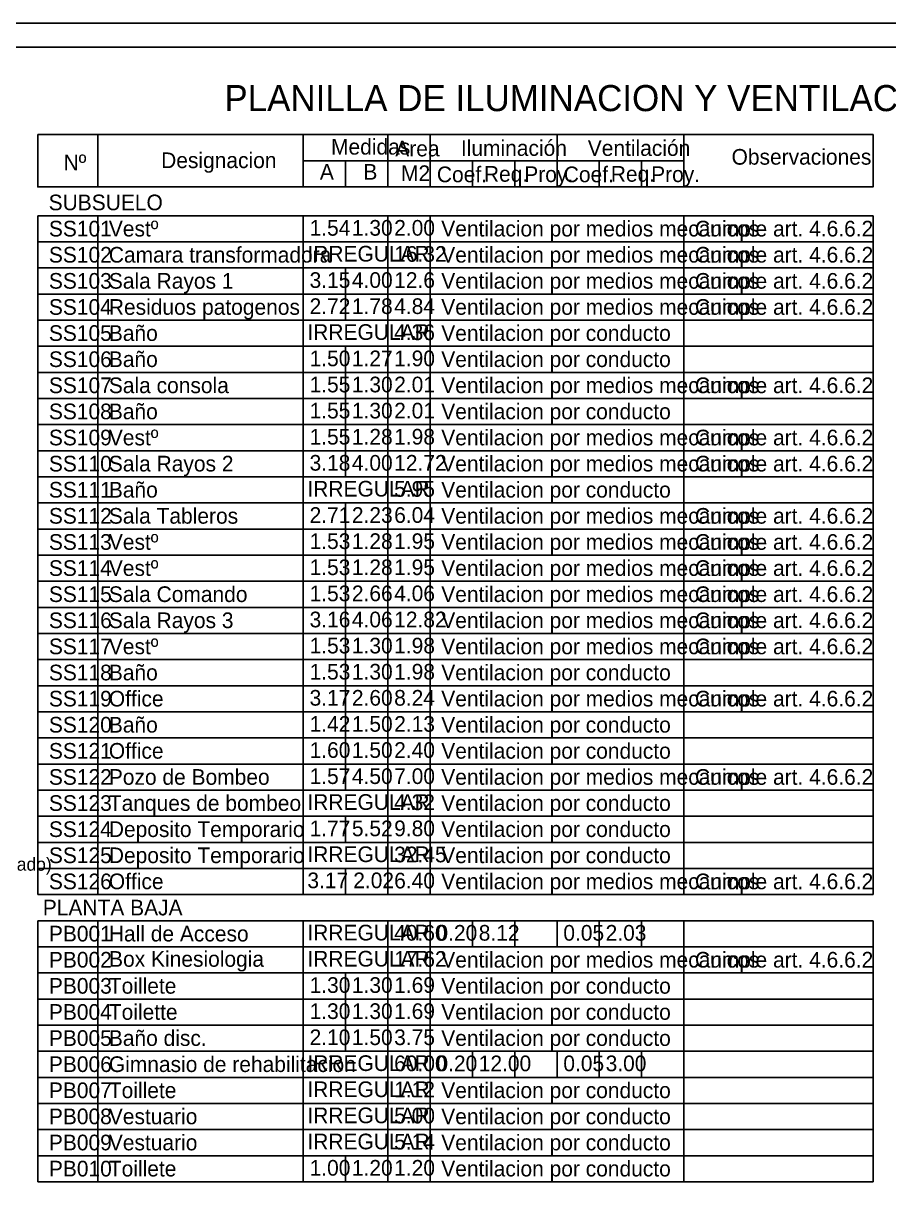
# Model space of a CAD drawing. Header units: millimetres. Extents: x 1473.7 to 1568.7, y 1808.4 to 1881.8.
# Drawn here: x 1532.87 to 1549.44, y 1859.56 to 1881.75 of the extents above; entities that cross this region are included whole.
import ezdxf

# ---------------------------------------------------------------- set-up
doc = ezdxf.new("R2010")
doc.units = ezdxf.units.MM
doc.layers.get('0').update_dxf_attribs({"linetype": 'CONTINUOUS'})
for name, color, linetype in [('000-RELLENO-DE-MUROS', 232, 'CONTINUOUS'), ('0000-COTAS', 7, 'CONTINUOUS'), ('0000-TEXTO', 7, 'CONTINUOUS'), ('000000-TEXTO', 7, 'CONTINUOUS'), ('000000000000-PLANILLAS', 7, 'CONTINUOUS'), ('03', 3, 'CONTINUOUS'), ('MURO', 7, 'CONTINUOUS')]:
    doc.layers.add(name, color=color, linetype=linetype)

msp = doc.modelspace()

# ---------------------------------------------------------------- linework, layer by layer
msp.add_line((1539.037685, 1865.565173), (1539.037685, 1865.065173))
at = {"layer": '000-RELLENO-DE-MUROS', "color": 7, "linetype": 'CONTINUOUS'}
for p, q in [((1533.146152, 1878.618323), (1549.133514, 1878.618323)), ((1545.51344, 1878.618323), (1545.51344, 1878.618323))]:
    msp.add_line(p, q, dxfattribs=at)
at = {"layer": '0000-COTAS', "color": 7}
msp.add_lwpolyline([(1533.146152, 1879.618323), (1549.133514, 1879.618323), (1549.133514, 1878.618323), (1533.146152, 1878.618323)], close=True, dxfattribs=at)
for points in [[(1534.293866, 1878.618323), (1534.293866, 1879.618323)], [(1538.228215, 1879.618323), (1538.228215, 1878.618323)], [(1539.847154, 1878.618323), (1539.847154, 1879.618323)], [(1540.656623, 1878.618323), (1540.656623, 1879.618323)], [(1543.085032, 1878.618323), (1543.085032, 1879.618323)], [(1545.51344, 1879.618323), (1545.51344, 1878.618323)], [(1538.228215, 1879.118323), (1545.51344, 1879.118323)], [(1539.037685, 1878.618323), (1539.037685, 1879.118323)], [(1541.466093, 1879.118323), (1541.466093, 1878.618323)], [(1542.275562, 1879.118323), (1542.275562, 1878.618323)], [(1543.894501, 1879.118323), (1543.894501, 1878.618323)], [(1544.70397, 1879.118323), (1544.70397, 1878.618323)]]:
    msp.add_lwpolyline(points, dxfattribs=at)
at = {"layer": '000000-TEXTO', "color": 7, "linetype": 'CONTINUOUS'}
for p, q in [((1541.466093, 1862.064893), (1541.466093, 1861.564893)), ((1542.275562, 1862.064893), (1542.275562, 1861.564893)), ((1543.085032, 1862.064893), (1543.085032, 1861.564893)), ((1543.894501, 1862.064893), (1543.894501, 1861.564893)), ((1544.70397, 1862.064893), (1544.70397, 1861.564893))]:
    msp.add_line(p, q, dxfattribs=at)
at = {"layer": '000000000000-PLANILLAS', "color": 7, "linetype": 'CONTINUOUS'}
for p, q in [((1533.146152, 1879.618323), (1549.133514, 1879.618323)), ((1533.146152, 1879.618323), (1533.146152, 1878.618323)), ((1534.293866, 1879.618323), (1534.293866, 1878.618323)), ((1538.228215, 1879.618323), (1538.228215, 1878.618323)), ((1539.847154, 1879.618323), (1539.847154, 1878.618323)), ((1543.085032, 1879.618323), (1543.085032, 1878.618323)), ((1543.085032, 1879.118323), (1538.228215, 1879.118323)), ((1541.466093, 1879.118323), (1541.466093, 1878.618323)), ((1543.091825, 1879.118323), (1545.51344, 1879.118323)), ((1544.70397, 1879.118323), (1544.70397, 1878.618323)), ((1540.783105, 1878.618323), (1533.146152, 1878.618323)), ((1545.281788, 1878.618323), (1540.783105, 1878.618323)), ((1549.133514, 1878.618323), (1545.281788, 1878.618323))]:
    msp.add_line(p, q, dxfattribs=at)
at = {"layer": '000000000000-PLANILLAS', "color": 7}
for points in [[(1538.228215, 1878.618323), (1538.228215, 1879.618323)], [(1540.656623, 1878.618323), (1540.656623, 1879.618323)], [(1545.51344, 1878.618323), (1545.51344, 1879.618323)], [(1549.133514, 1878.618323), (1549.133514, 1879.618323)], [(1539.037685, 1878.618323), (1539.037685, 1879.118323)], [(1542.275562, 1878.618323), (1542.275562, 1879.118323)], [(1543.894501, 1878.618323), (1543.894501, 1879.118323)]]:
    msp.add_lwpolyline(points, dxfattribs=at)
at = {"layer": '03', "linetype": 'CONTINUOUS'}
for p, q in [((1533.146152, 1878.065173), (1549.133514, 1878.065173)), ((1533.146152, 1878.065173), (1533.146152, 1865.065173)), ((1534.293866, 1878.065173), (1534.293866, 1865.065173)), ((1538.228215, 1878.065173), (1538.228215, 1865.065173)), ((1539.847154, 1878.065173), (1539.847154, 1865.065173)), ((1540.656623, 1878.065173), (1540.656623, 1865.065173)), ((1545.51344, 1878.065173), (1545.51344, 1865.065173)), ((1549.133514, 1878.065173), (1549.133514, 1865.065173)), ((1533.146152, 1877.565173), (1549.133514, 1877.565173)), ((1533.146152, 1877.065173), (1549.133514, 1877.065173)), ((1539.037685, 1877.065173), (1539.037685, 1876.065173)), ((1533.146152, 1876.565173), (1549.133514, 1876.565173)), ((1533.146152, 1876.065173), (1549.133514, 1876.065173)), ((1533.146152, 1875.565173), (1549.133514, 1875.565173)), ((1539.037685, 1875.565173), (1539.037685, 1873.070454)), ((1533.146152, 1875.065173), (1549.133514, 1875.065173)), ((1533.146152, 1874.565173), (1549.133514, 1874.565173)), ((1533.146152, 1874.065173), (1549.133514, 1874.065173)), ((1533.146152, 1873.565173), (1549.133514, 1873.565173)), ((1533.146152, 1873.065173), (1549.133514, 1873.065173)), ((1533.146152, 1872.565173), (1549.133514, 1872.565173)), ((1539.037685, 1872.565173), (1539.037685, 1867.065173)), ((1533.146152, 1872.065173), (1549.133514, 1872.065173)), ((1533.146152, 1871.565173), (1549.133514, 1871.565173)), ((1533.146152, 1871.065173), (1549.133514, 1871.065173)), ((1533.146152, 1870.565173), (1549.133514, 1870.565173)), ((1533.146152, 1870.065173), (1549.133514, 1870.065173)), ((1533.146152, 1869.565173), (1549.133514, 1869.565173)), ((1533.146152, 1869.065173), (1549.133514, 1869.065173)), ((1533.146152, 1868.565173), (1549.133514, 1868.565173)), ((1533.146152, 1868.065173), (1549.133514, 1868.065173)), ((1533.146152, 1867.565173), (1549.133514, 1867.565173)), ((1533.146152, 1867.065173), (1549.133514, 1867.065173)), ((1533.146152, 1866.565173), (1549.133514, 1866.565173)), ((1539.037685, 1866.565173), (1539.037685, 1866.065173)), ((1533.146152, 1866.065173), (1549.133514, 1866.065173)), ((1533.146152, 1865.565173), (1549.133514, 1865.565173)), ((1533.146152, 1865.065173), (1549.133514, 1865.065173))]:
    msp.add_line(p, q, dxfattribs=at)
at = {"layer": '03', "color": 7, "linetype": 'CONTINUOUS'}
for p, q in [((1533.146152, 1864.564893), (1533.146152, 1859.564893)), ((1533.146152, 1864.564893), (1549.133514, 1864.564893)), ((1534.293866, 1864.564893), (1534.293866, 1859.564893)), ((1538.228215, 1864.564893), (1538.228215, 1859.564893)), ((1539.847154, 1864.564893), (1539.847154, 1859.564893)), ((1540.656623, 1864.564893), (1540.656623, 1859.564893)), ((1541.466093, 1864.564893), (1541.466093, 1864.064893)), ((1542.275562, 1864.564893), (1542.275562, 1864.064893)), ((1543.085032, 1864.564893), (1543.085032, 1864.064893)), ((1543.894501, 1864.564893), (1543.894501, 1864.064893)), ((1544.70397, 1864.564893), (1544.70397, 1864.064893)), ((1545.51344, 1864.564893), (1545.51344, 1859.564893)), ((1549.133514, 1864.564893), (1549.133514, 1859.564893)), ((1533.146152, 1864.064893), (1549.133514, 1864.064893)), ((1533.146152, 1863.564893), (1549.133514, 1863.564893)), ((1539.037685, 1863.564893), (1539.037685, 1862.064893)), ((1533.146152, 1863.064893), (1549.133514, 1863.064893)), ((1533.146152, 1862.564893), (1549.133514, 1862.564893)), ((1533.146152, 1862.064893), (1549.133514, 1862.064893)), ((1533.146152, 1861.564893), (1549.133514, 1861.564893)), ((1533.146152, 1861.064893), (1549.133514, 1861.064893)), ((1533.146152, 1860.564893), (1549.133514, 1860.564893)), ((1533.146152, 1860.064893), (1549.133514, 1860.064893)), ((1539.037685, 1860.064893), (1539.037685, 1859.564893)), ((1533.146152, 1859.564893), (1549.133514, 1859.564893))]:
    msp.add_line(p, q, dxfattribs=at)
at = {"layer": 'MURO', "linetype": 'CONTINUOUS'}
for p, q in [((1477.133929, 1881.752855), (1568.698675, 1881.752855)), ((1477.133929, 1881.752855), (1568.698675, 1881.752855)), ((1477.593929, 1881.292855), (1568.238675, 1881.292855)), ((1477.593929, 1881.292855), (1568.238675, 1881.292855))]:
    msp.add_line(p, q, dxfattribs=at)

# ---------------------------------------------------------------- texts
at = {"layer": '0000-TEXTO', "insert": (1527.838506, 1865.772959), "char_height": 0.25, "width": 6.034722, "attachment_point": 1}
msp.add_mtext('Compaginacion de estudios (armado)', dxfattribs=at)
at = {"layer": '000000-TEXTO', "color": 7, "linetype": 'CONTINUOUS'}
for s, height, p in [('PLANILLA DE ILUMINACION Y VENTILACION', 0.5, (1536.718342, 1880.068148)), ('Medidas', 0.3, (1538.760028, 1879.235885)), ('Area', 0.3, (1539.989513, 1879.201876)), ('Iluminación', 0.3, (1541.245447, 1879.211434)), ('Ventilación', 0.3, (1543.673855, 1879.211434)), ('Observaciones', 0.3, (1546.426287, 1879.043167)), ('Nº', 0.3, (1533.639502, 1878.93605)), ('Designacion', 0.3, (1535.507751, 1878.977443)), ('A', 0.3, (1538.545993, 1878.757637)), ('B', 0.3, (1539.379292, 1878.75551)), ('M2', 0.3, (1540.099631, 1878.729534)), ('Coef.', 0.3, (1540.786059, 1878.70734)), ('Req.', 0.3, (1541.686184, 1878.716495)), ('Proy.', 0.3, (1542.458298, 1878.710563)), ('Coef.', 0.3, (1543.214467, 1878.70734)), ('Req.', 0.3, (1544.114592, 1878.716495)), ('Proy.', 0.3, (1544.886706, 1878.710563)), ('SUBSUELO', 0.3, (1533.354354, 1878.169879)), ('PLANTA BAJA', 0.3, (1533.242286, 1864.666753)), ('PB001', 0.3, (1533.358931, 1864.167791)), ('Hall de Acceso', 0.3, (1534.506645, 1864.167791)), ('IRREGULAR', 0.3, (1538.306594, 1864.187511)), ('40.60', 0.3, (1539.968281, 1864.183139)), ('0.20', 0.3, (1540.77775, 1864.183139)), ('8.12', 0.3, (1541.58722, 1864.183139)), ('0.05', 0.3, (1543.206158, 1864.183139)), ('2.03', 0.3, (1544.015628, 1864.183139)), ('PB002', 0.3, (1533.358931, 1863.667791)), ('IRREGULAR', 0.3, (1538.306594, 1863.687511)), ('17.62', 0.3, (1539.968281, 1863.683139)), ('Ventilacion por medios mecanicos', 0.3, (1540.869402, 1863.667791)), ('Cumple art. 4.6.6.2', 0.3, (1545.726219, 1863.667791)), ('PB003', 0.3, (1533.358931, 1863.167791)), ('Toillete', 0.3, (1534.506645, 1863.167791)), ('1.30', 0.3, (1538.349342, 1863.183139)), ('1.30', 0.3, (1539.158812, 1863.183139)), ('1.69', 0.3, (1539.968281, 1863.183139)), ('Ventilacion por conducto', 0.3, (1540.869402, 1863.167791)), ('PB004', 0.3, (1533.358931, 1862.667791)), ('Toilette', 0.3, (1534.506645, 1862.667791)), ('1.30', 0.3, (1538.349342, 1862.683139)), ('1.30', 0.3, (1539.158812, 1862.683139)), ('1.69', 0.3, (1539.968281, 1862.683139)), ('Ventilacion por conducto', 0.3, (1540.869402, 1862.667791)), ('PB005', 0.3, (1533.358931, 1862.167791)), ('Baño disc.', 0.3, (1534.506645, 1862.167791)), ('2.10', 0.3, (1538.349342, 1862.183139)), ('1.50', 0.3, (1539.158812, 1862.183139)), ('3.75', 0.3, (1539.968281, 1862.183139)), ('Ventilacion por conducto', 0.3, (1540.869402, 1862.167791)), ('PB006', 0.3, (1533.358931, 1861.667791)), ('Gimnasio de rehabilitacion', 0.3, (1534.506645, 1861.667791)), ('IRREGULAR', 0.3, (1538.306594, 1861.687511)), ('60.00', 0.3, (1539.968281, 1861.683139)), ('0.20', 0.3, (1540.77775, 1861.683139)), ('12.00', 0.3, (1541.58722, 1861.683139)), ('0.05', 0.3, (1543.206158, 1861.683139)), ('3.00', 0.3, (1544.015628, 1861.683139)), ('PB007', 0.3, (1533.358931, 1861.167791)), ('Toillete', 0.3, (1534.506645, 1861.167791)), ('IRREGULAR', 0.3, (1538.306594, 1861.187511)), ('1.12', 0.3, (1539.968281, 1861.183139)), ('Ventilacion por conducto', 0.3, (1540.869402, 1861.167791)), ('PB008', 0.3, (1533.358931, 1860.667791)), ('Vestuario', 0.3, (1534.506645, 1860.667791)), ('IRREGULAR', 0.3, (1538.306594, 1860.687511)), ('5.00', 0.3, (1539.968281, 1860.683139)), ('Ventilacion por conducto', 0.3, (1540.869402, 1860.667791)), ('PB009', 0.3, (1533.358931, 1860.167791)), ('Vestuario', 0.3, (1534.506645, 1860.167791)), ('IRREGULAR', 0.3, (1538.306594, 1860.187511)), ('5.14', 0.3, (1539.968281, 1860.183139)), ('Ventilacion por conducto', 0.3, (1540.869402, 1860.167791)), ('PB010', 0.3, (1533.358931, 1859.667791)), ('Toillete', 0.3, (1534.506645, 1859.667791)), ('1.00', 0.3, (1538.349342, 1859.683139)), ('1.20', 0.3, (1539.158812, 1859.683139)), ('1.20', 0.3, (1539.968281, 1859.683139)), ('Ventilacion por conducto', 0.3, (1540.869402, 1859.667791))]:
    msp.add_text(s, height=height, dxfattribs=at).set_placement(p)
at = {"layer": '000000-TEXTO', "linetype": 'CONTINUOUS'}
for s, p in [('SS101', (1533.358931, 1877.668071)), ('Vestº', (1534.506645, 1877.668071)), ('1.54', (1538.349342, 1877.683419)), ('1.30', (1539.158812, 1877.683419)), ('2.00', (1539.968281, 1877.683419)), ('Ventilacion por medios mecanicos', (1540.869402, 1877.668071)), ('Cumple art. 4.6.6.2', (1545.726219, 1877.668071)), ('SS102', (1533.358931, 1877.168071)), ('Camara transformadora', (1534.506645, 1877.168071)), ('IRREGULAR', (1538.306594, 1877.187791)), ('16.32', (1539.968281, 1877.183419)), ('Ventilacion por medios mecanicos', (1540.869402, 1877.168071)), ('Cumple art. 4.6.6.2', (1545.726219, 1877.168071)), ('SS103', (1533.358931, 1876.668071)), ('Sala Rayos 1', (1534.506645, 1876.668071)), ('3.15', (1538.349342, 1876.683419)), ('4.00', (1539.158812, 1876.683419)), ('12.6', (1539.968281, 1876.683419)), ('Ventilacion por medios mecanicos', (1540.869402, 1876.668071)), ('Cumple art. 4.6.6.2', (1545.726219, 1876.668071)), ('SS104', (1533.358931, 1876.168071)), ('Residuos patogenos', (1534.506645, 1876.168071)), ('2.72', (1538.349342, 1876.183419)), ('1.78', (1539.158812, 1876.183419)), ('4.84', (1539.968281, 1876.183419)), ('Ventilacion por medios mecanicos', (1540.869402, 1876.168071)), ('Cumple art. 4.6.6.2', (1545.726219, 1876.168071)), ('IRREGULAR', (1538.306594, 1875.687791)), ('SS105', (1533.358931, 1875.668071)), ('Baño', (1534.506645, 1875.668071)), ('4.36', (1539.968281, 1875.683419)), ('Ventilacion por conducto', (1540.869402, 1875.668071)), ('SS106', (1533.358931, 1875.168071)), ('Baño', (1534.506645, 1875.168071)), ('1.50', (1538.349342, 1875.183419)), ('1.27', (1539.158812, 1875.183419)), ('1.90', (1539.968281, 1875.183419)), ('Ventilacion por conducto', (1540.869402, 1875.168071)), ('SS107', (1533.358931, 1874.668071)), ('Sala consola', (1534.506645, 1874.668071)), ('1.55', (1538.349342, 1874.683419)), ('1.30', (1539.158812, 1874.683419)), ('2.01', (1539.968281, 1874.683419)), ('Ventilacion por medios mecanicos', (1540.869402, 1874.668071)), ('Cumple art. 4.6.6.2', (1545.726219, 1874.668071)), ('SS108', (1533.358931, 1874.168071)), ('Baño', (1534.506645, 1874.168071)), ('1.55', (1538.349342, 1874.183419)), ('1.30', (1539.158812, 1874.183419)), ('2.01', (1539.968281, 1874.183419)), ('Ventilacion por conducto', (1540.869402, 1874.168071)), ('SS109', (1533.358931, 1873.668071)), ('Vestº', (1534.506645, 1873.668071)), ('1.55', (1538.349342, 1873.683419)), ('1.28', (1539.158812, 1873.683419)), ('1.98', (1539.968281, 1873.683419)), ('Ventilacion por medios mecanicos', (1540.869402, 1873.668071)), ('Cumple art. 4.6.6.2', (1545.726219, 1873.668071)), ('SS110', (1533.358931, 1873.168071)), ('Sala Rayos 2', (1534.506645, 1873.168071)), ('3.18', (1538.349342, 1873.183419)), ('4.00', (1539.158812, 1873.183419)), ('12.72', (1539.968281, 1873.183419)), ('Ventilacion por medios mecanicos', (1540.869402, 1873.168071)), ('Cumple art. 4.6.6.2', (1545.726219, 1873.168071)), ('SS111', (1533.358931, 1872.668071)), ('Baño', (1534.506645, 1872.668071)), ('IRREGULAR', (1538.306594, 1872.687791)), ('5.95', (1539.968281, 1872.683419)), ('Ventilacion por conducto', (1540.869402, 1872.668071)), ('SS112', (1533.358931, 1872.168071)), ('Sala Tableros', (1534.506645, 1872.168071)), ('2.71', (1538.349342, 1872.183419)), ('2.23', (1539.158812, 1872.183419)), ('6.04', (1539.968281, 1872.183419)), ('Ventilacion por medios mecanicos', (1540.869402, 1872.168071)), ('Cumple art. 4.6.6.2', (1545.726219, 1872.168071)), ('SS113', (1533.358931, 1871.668071)), ('Vestº', (1534.506645, 1871.668071)), ('1.53', (1538.349342, 1871.683419)), ('1.28', (1539.158812, 1871.683419)), ('1.95', (1539.968281, 1871.683419)), ('Ventilacion por medios mecanicos', (1540.869402, 1871.668071)), ('Cumple art. 4.6.6.2', (1545.726219, 1871.668071)), ('SS114', (1533.358931, 1871.168071)), ('Vestº', (1534.506645, 1871.168071)), ('1.53', (1538.349342, 1871.183419)), ('1.28', (1539.158812, 1871.183419)), ('1.95', (1539.968281, 1871.183419)), ('Ventilacion por medios mecanicos', (1540.869402, 1871.168071)), ('Cumple art. 4.6.6.2', (1545.726219, 1871.168071)), ('SS115', (1533.358931, 1870.668071)), ('Sala Comando', (1534.506645, 1870.668071)), ('1.53', (1538.349342, 1870.683419)), ('2.66', (1539.158812, 1870.683419)), ('4.06', (1539.968281, 1870.683419)), ('Ventilacion por medios mecanicos', (1540.869402, 1870.668071)), ('Cumple art. 4.6.6.2', (1545.726219, 1870.668071)), ('SS116', (1533.358931, 1870.168071)), ('Sala Rayos 3', (1534.506645, 1870.168071)), ('3.16', (1538.349342, 1870.183419)), ('4.06', (1539.158812, 1870.183419)), ('12.82', (1539.968281, 1870.183419)), ('Ventilacion por medios mecanicos', (1540.869402, 1870.168071)), ('Cumple art. 4.6.6.2', (1545.726219, 1870.168071)), ('SS117', (1533.358931, 1869.668071)), ('Vestº', (1534.506645, 1869.668071)), ('1.53', (1538.349342, 1869.683419)), ('1.30', (1539.158812, 1869.683419)), ('1.98', (1539.968281, 1869.683419)), ('Ventilacion por medios mecanicos', (1540.869402, 1869.668071)), ('Cumple art. 4.6.6.2', (1545.726219, 1869.668071)), ('SS118', (1533.358931, 1869.168071)), ('Baño', (1534.506645, 1869.168071)), ('1.53', (1538.349342, 1869.183419)), ('1.30', (1539.158812, 1869.183419)), ('1.98', (1539.968281, 1869.183419)), ('Ventilacion por conducto', (1540.869402, 1869.168071)), ('SS119', (1533.358931, 1868.668071)), ('Office', (1534.506645, 1868.668071)), ('3.17', (1538.349342, 1868.683419)), ('2.60', (1539.158812, 1868.683419)), ('8.24', (1539.968281, 1868.683419)), ('Ventilacion por medios mecanicos', (1540.869402, 1868.668071)), ('Cumple art. 4.6.6.2', (1545.726219, 1868.668071)), ('SS120', (1533.358931, 1868.168071)), ('Baño', (1534.506645, 1868.168071)), ('1.42', (1538.349342, 1868.183419)), ('1.50', (1539.158812, 1868.183419)), ('2.13', (1539.968281, 1868.183419)), ('Ventilacion por conducto', (1540.869402, 1868.168071)), ('SS121', (1533.358931, 1867.668071)), ('Office', (1534.506645, 1867.668071)), ('1.60', (1538.349342, 1867.683419)), ('1.50', (1539.158812, 1867.683419)), ('2.40', (1539.968281, 1867.683419)), ('Ventilacion por conducto', (1540.869402, 1867.668071)), ('SS122', (1533.358931, 1867.168071)), ('Pozo de Bombeo', (1534.506645, 1867.168071)), ('1.57', (1538.349342, 1867.183419)), ('4.50', (1539.158812, 1867.183419)), ('7.00', (1539.968281, 1867.183419)), ('Ventilacion por medios mecanicos', (1540.869402, 1867.168071)), ('Cumple art. 4.6.6.2', (1545.726219, 1867.168071)), ('SS123', (1533.358931, 1866.668071)), ('Tanques de bombeo', (1534.506645, 1866.668071)), ('IRREGULAR', (1538.306594, 1866.687791)), ('4.32', (1539.968281, 1866.683419)), ('Ventilacion por conducto', (1540.869402, 1866.668071)), ('SS124', (1533.358931, 1866.168071)), ('Deposito Temporario', (1534.506645, 1866.168071)), ('1.77', (1538.349342, 1866.183419)), ('5.52', (1539.158812, 1866.183419)), ('9.80', (1539.968281, 1866.183419)), ('Ventilacion por conducto', (1540.869402, 1866.168071)), ('SS125', (1533.358931, 1865.668071)), ('Deposito Temporario', (1534.506645, 1865.668071)), ('IRREGULAR', (1538.306594, 1865.687791)), ('32.45', (1539.968281, 1865.683419)), ('Ventilacion por conducto', (1540.869402, 1865.668071)), ('SS126', (1533.358931, 1865.168071)), ('Office', (1534.506645, 1865.168071)), ('3.17', (1538.306594, 1865.187791)), ('2.02', (1539.184666, 1865.187791)), ('6.40', (1539.968281, 1865.183419)), ('Ventilacion por medios mecanicos', (1540.869402, 1865.168071)), ('Cumple art. 4.6.6.2', (1545.726219, 1865.168071))]:
    msp.add_text(s, height=0.3, dxfattribs=at).set_placement(p)
at = {"layer": '000000-TEXTO', "color": 7, "linetype": 'CONTINUOUS', "insert": (1534.511397, 1863.98312), "char_height": 0.3, "width": 3.191667, "attachment_point": 1}
msp.add_mtext('Box Kinesiologia', dxfattribs=at)

doc.saveas('drawing.dxf')
